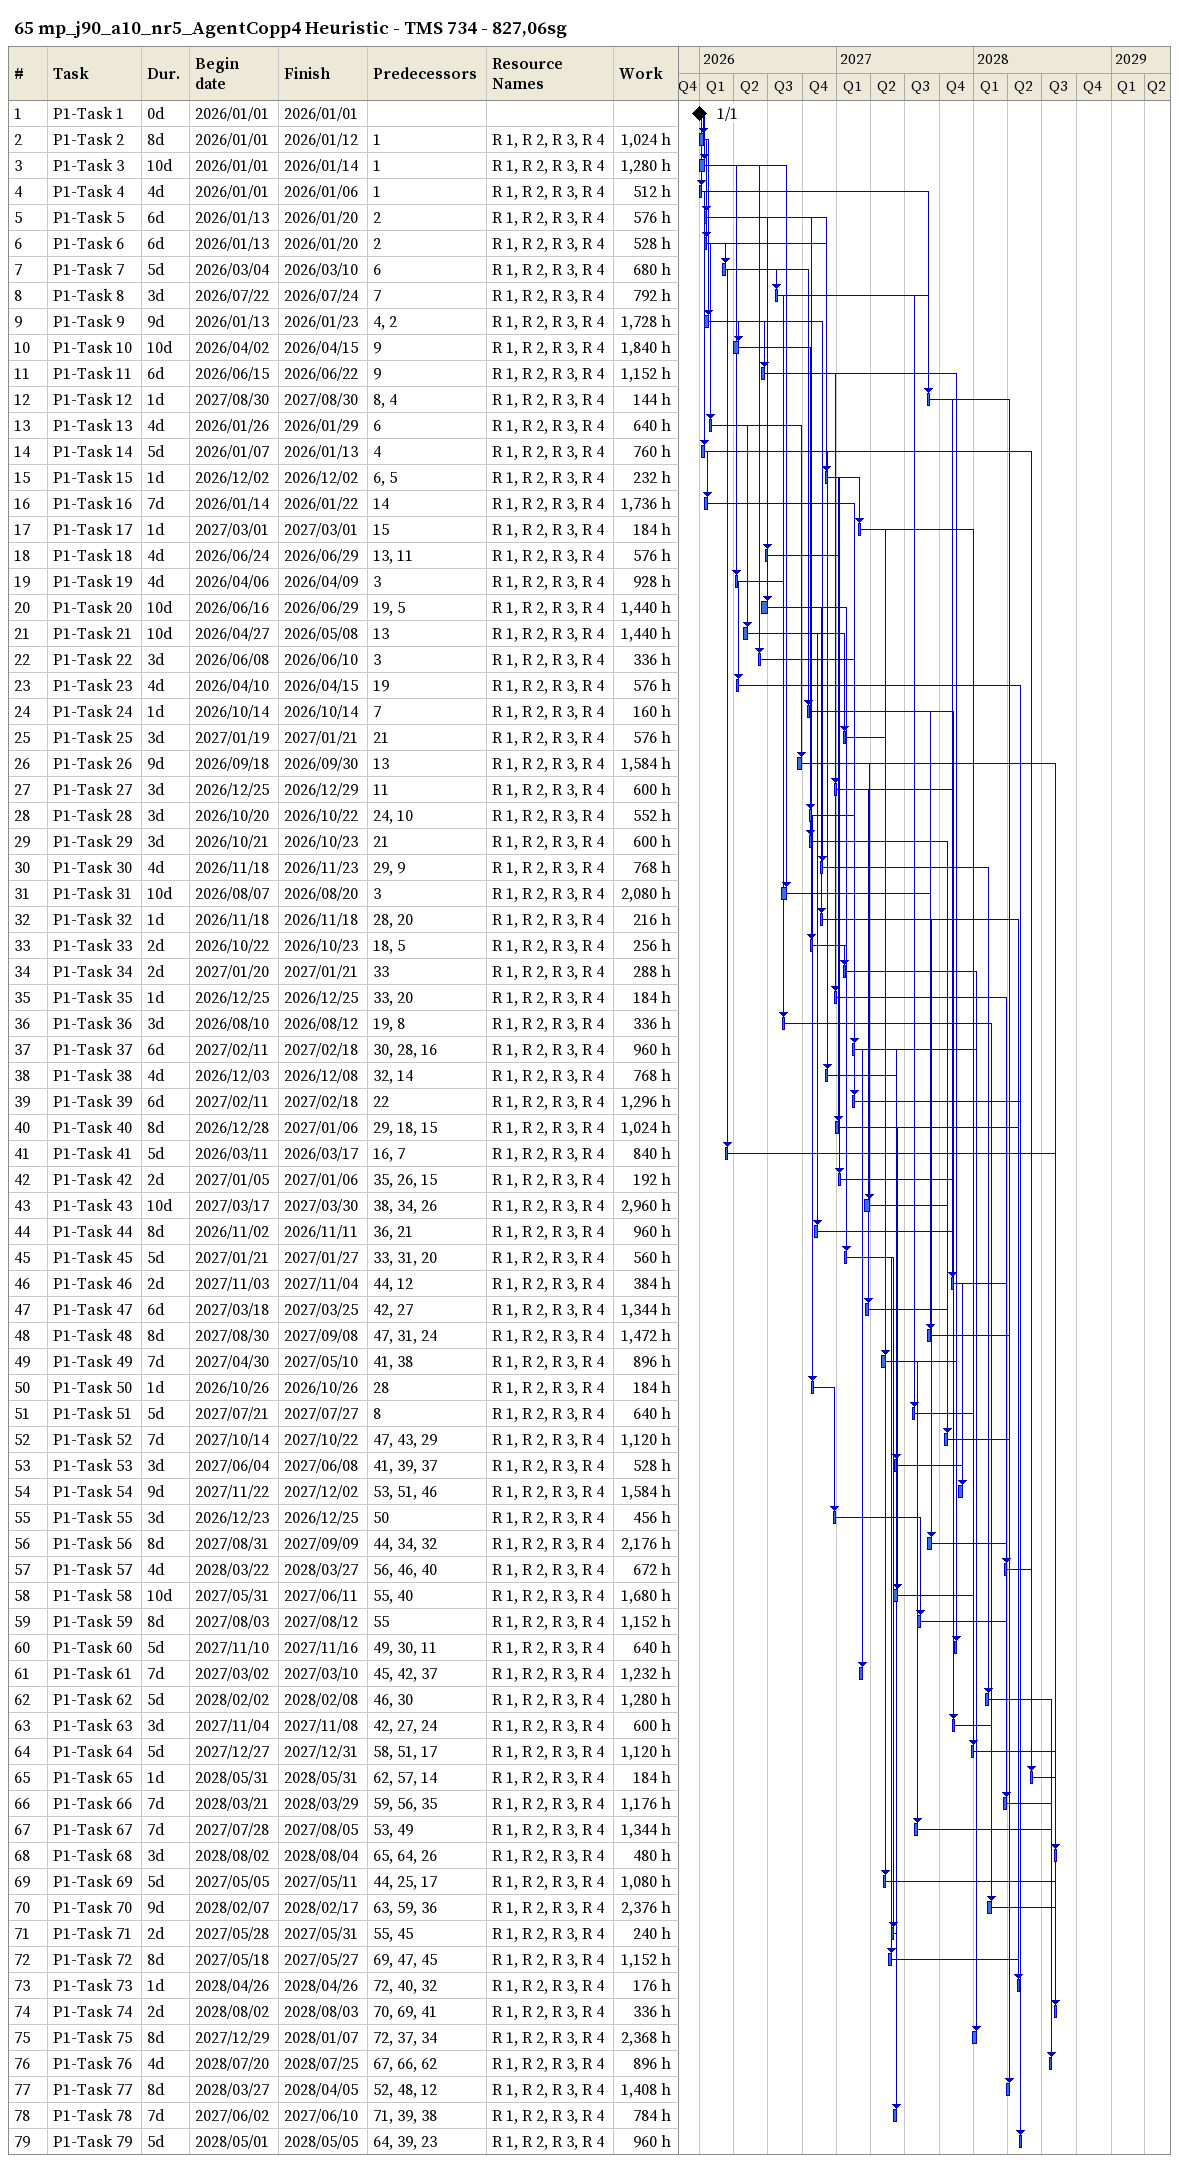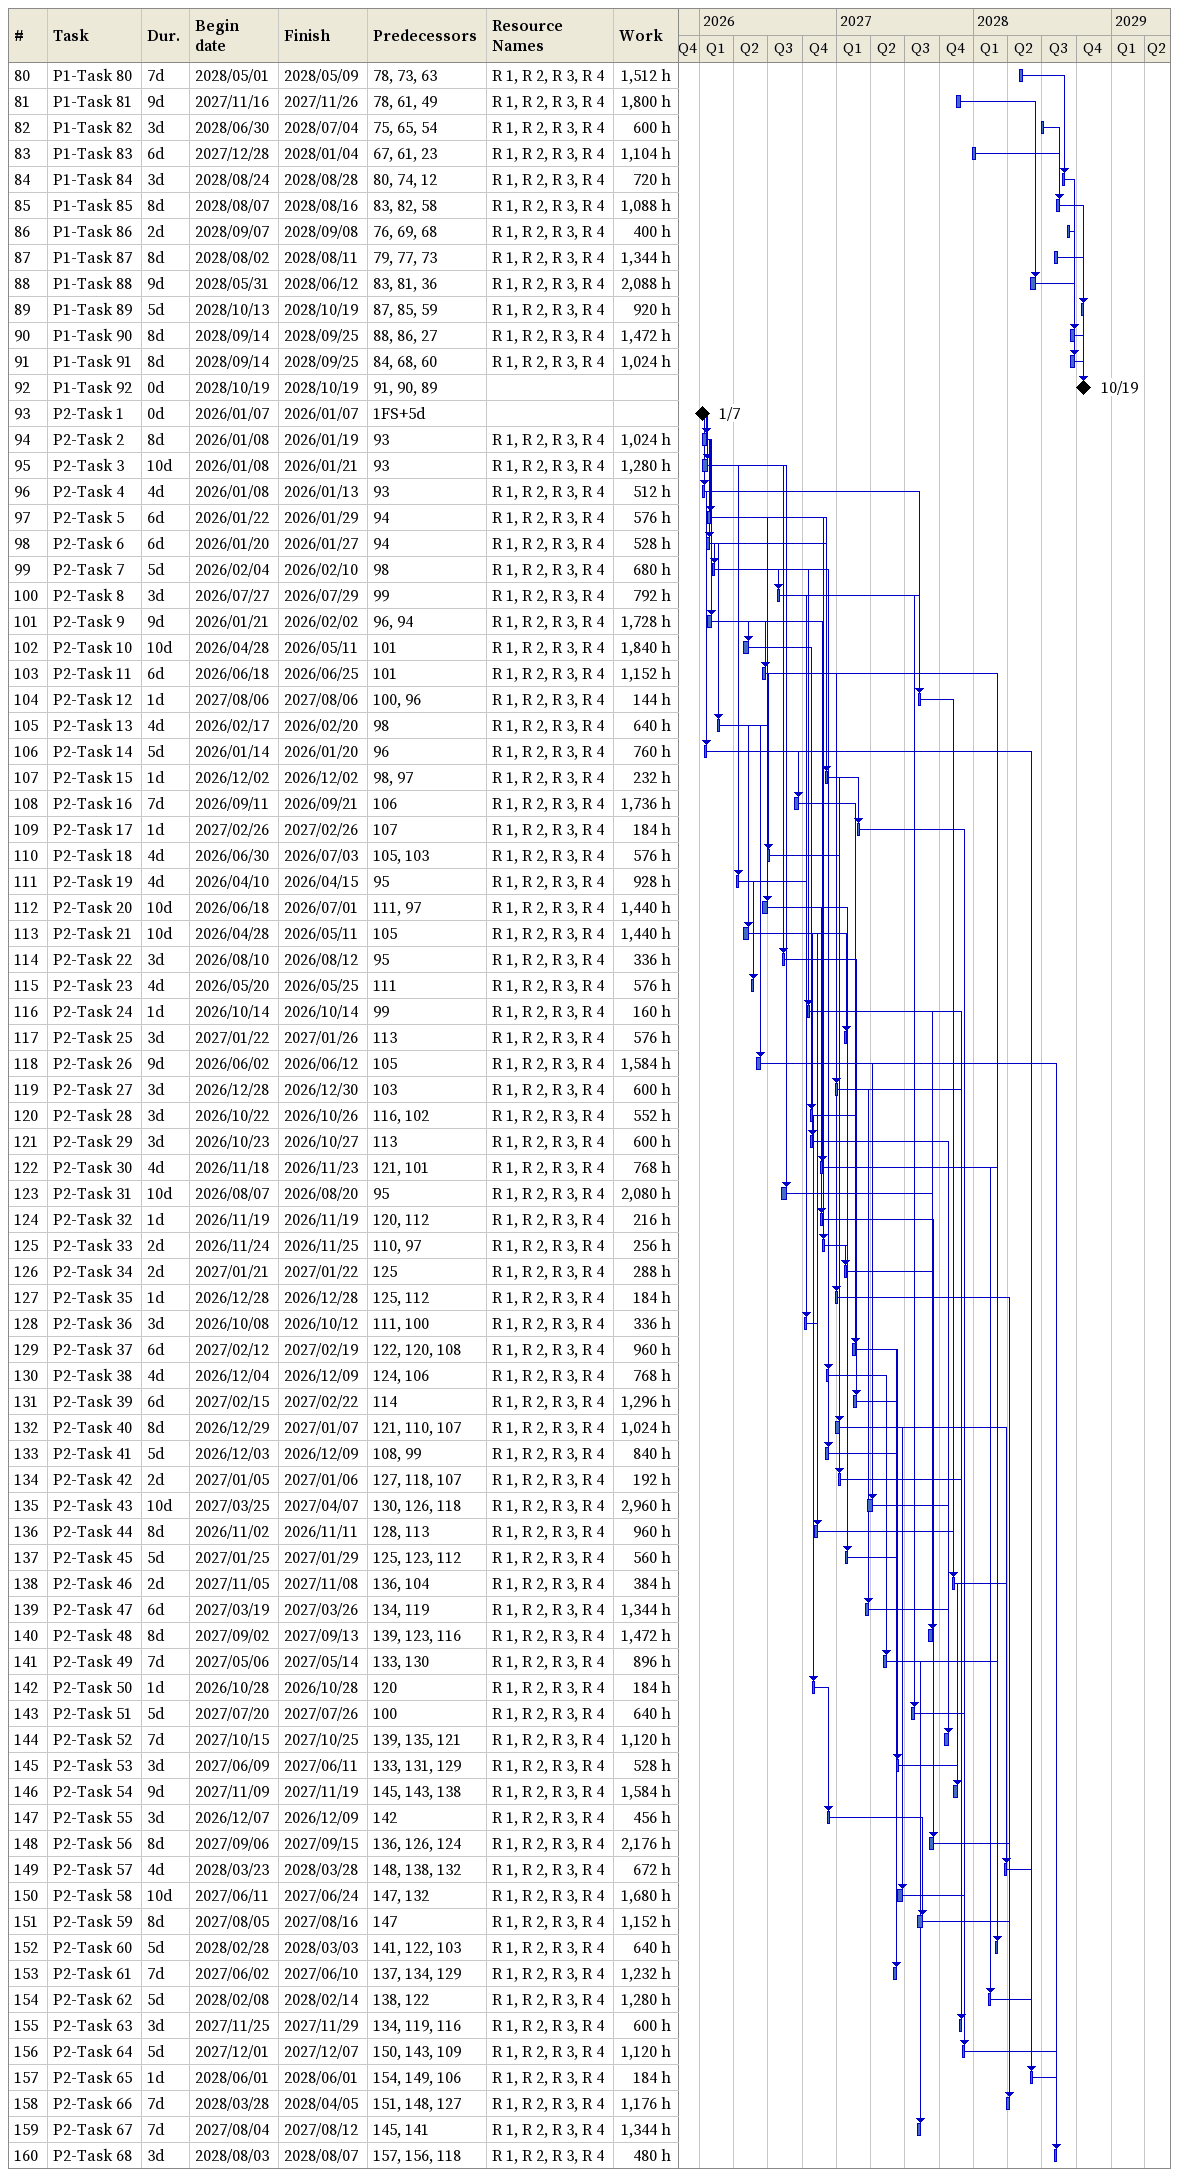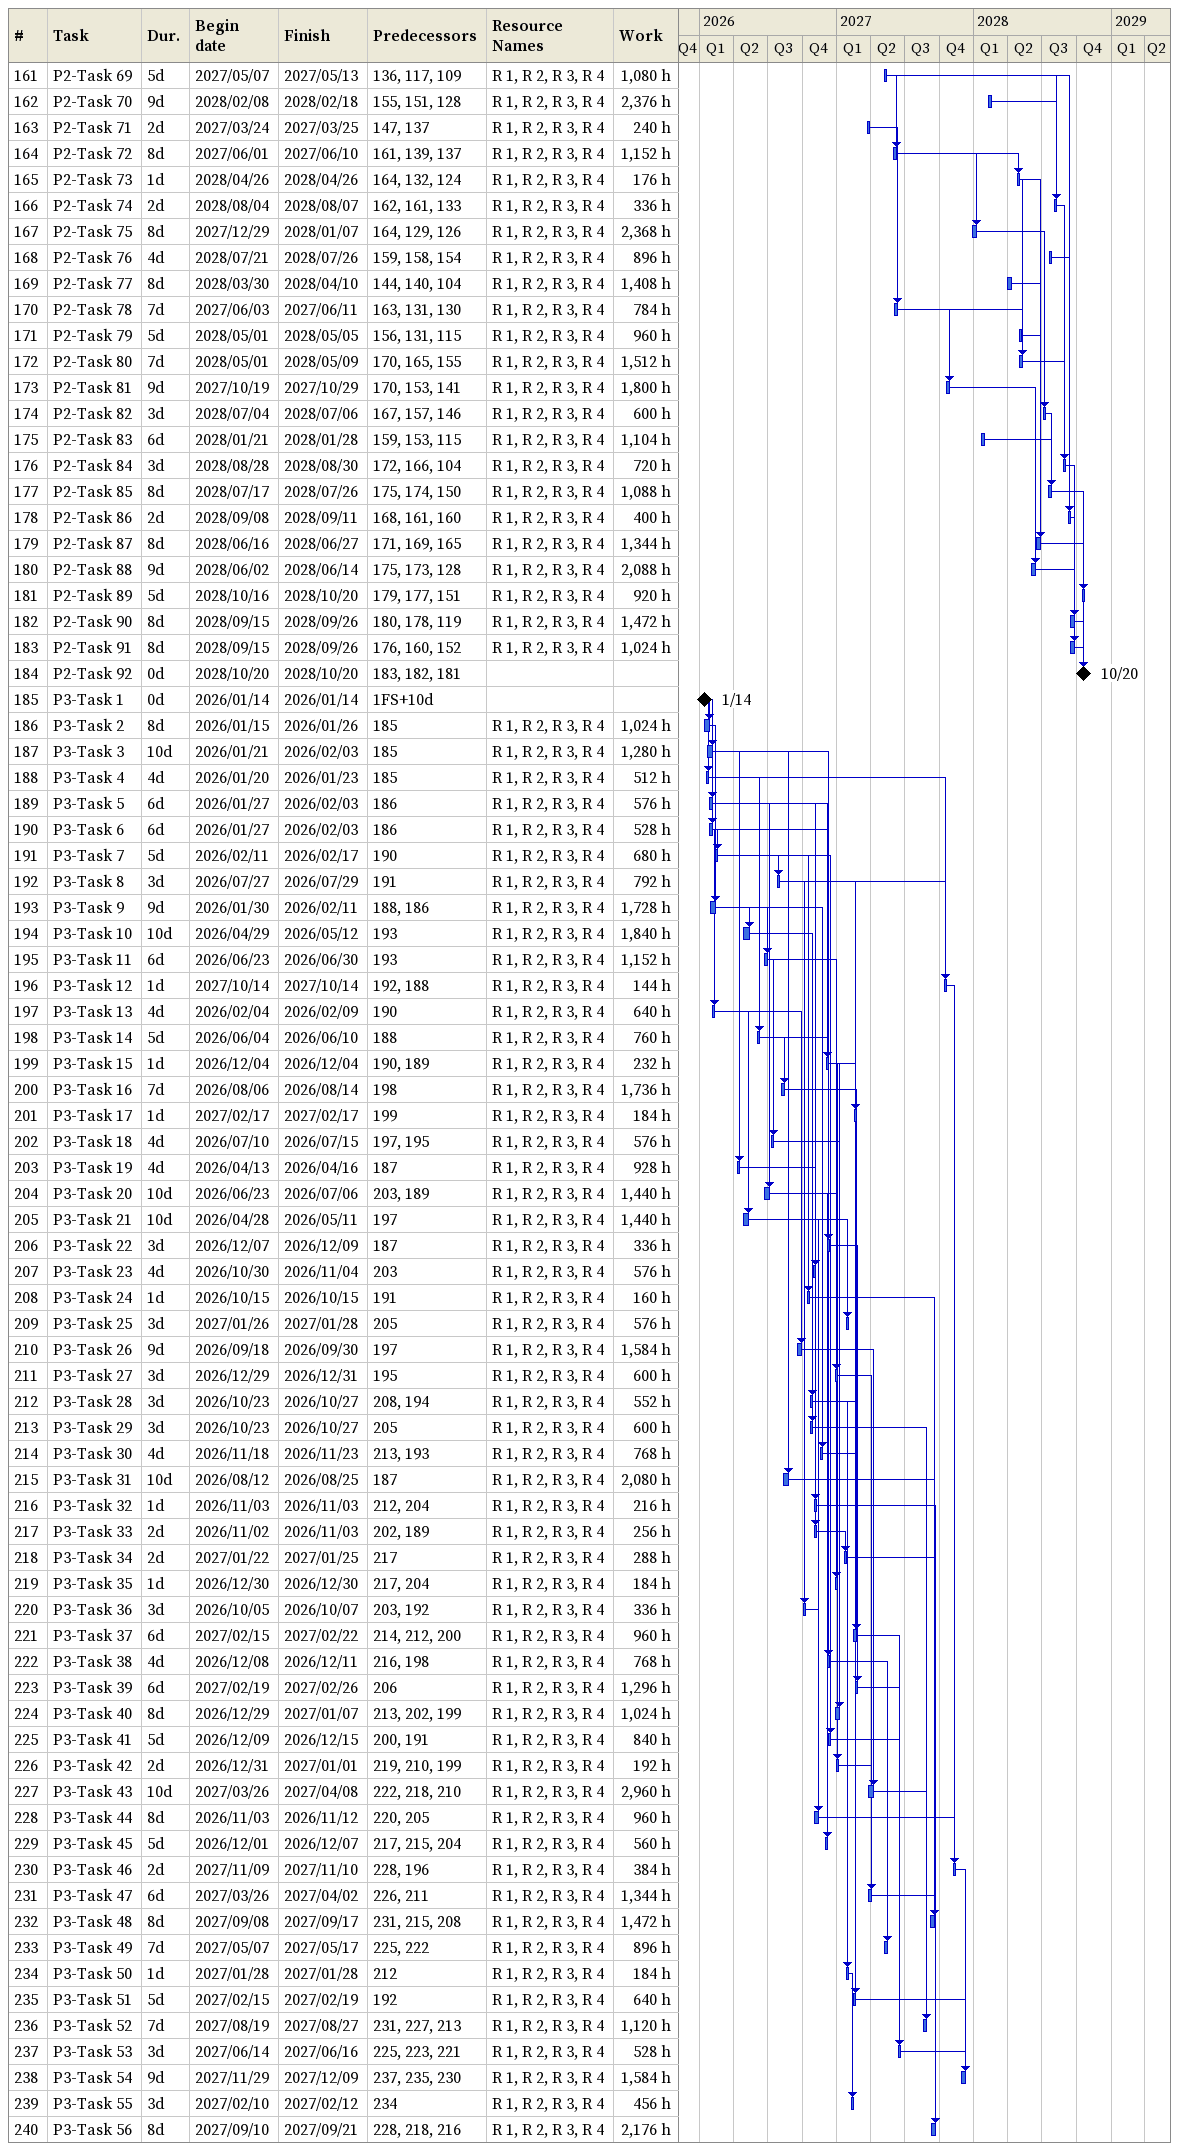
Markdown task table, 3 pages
65 mp_j90_a10_nr5_AgentCopp4 Heuristic - TMS 734 - 827,06sg

| ID | Task | Duration | Start | Finish | Predecessors | Resources | Work (h) |
|---|---|---|---|---|---|---|---|
| 1 | P1-Task 1 | 0d | 2026-01-01 | 2026-01-01 |  |  |  |
| 2 | P1-Task 2 | 8d | 2026-01-01 | 2026-01-12 | 1 | R 1, R 2, R 3, R 4 | 1024 |
| 3 | P1-Task 3 | 10d | 2026-01-01 | 2026-01-14 | 1 | R 1, R 2, R 3, R 4 | 1280 |
| 4 | P1-Task 4 | 4d | 2026-01-01 | 2026-01-06 | 1 | R 1, R 2, R 3, R 4 | 512 |
| 5 | P1-Task 5 | 6d | 2026-01-13 | 2026-01-20 | 2 | R 1, R 2, R 3, R 4 | 576 |
| 6 | P1-Task 6 | 6d | 2026-01-13 | 2026-01-20 | 2 | R 1, R 2, R 3, R 4 | 528 |
| 7 | P1-Task 7 | 5d | 2026-03-04 | 2026-03-10 | 6 | R 1, R 2, R 3, R 4 | 680 |
| 8 | P1-Task 8 | 3d | 2026-07-22 | 2026-07-24 | 7 | R 1, R 2, R 3, R 4 | 792 |
| 9 | P1-Task 9 | 9d | 2026-01-13 | 2026-01-23 | 4, 2 | R 1, R 2, R 3, R 4 | 1728 |
| 10 | P1-Task 10 | 10d | 2026-04-02 | 2026-04-15 | 9 | R 1, R 2, R 3, R 4 | 1840 |
| 11 | P1-Task 11 | 6d | 2026-06-15 | 2026-06-22 | 9 | R 1, R 2, R 3, R 4 | 1152 |
| 12 | P1-Task 12 | 1d | 2027-08-30 | 2027-08-30 | 8, 4 | R 1, R 2, R 3, R 4 | 144 |
| 13 | P1-Task 13 | 4d | 2026-01-26 | 2026-01-29 | 6 | R 1, R 2, R 3, R 4 | 640 |
| 14 | P1-Task 14 | 5d | 2026-01-07 | 2026-01-13 | 4 | R 1, R 2, R 3, R 4 | 760 |
| 15 | P1-Task 15 | 1d | 2026-12-02 | 2026-12-02 | 6, 5 | R 1, R 2, R 3, R 4 | 232 |
| 16 | P1-Task 16 | 7d | 2026-01-14 | 2026-01-22 | 14 | R 1, R 2, R 3, R 4 | 1736 |
| 17 | P1-Task 17 | 1d | 2027-03-01 | 2027-03-01 | 15 | R 1, R 2, R 3, R 4 | 184 |
| 18 | P1-Task 18 | 4d | 2026-06-24 | 2026-06-29 | 13, 11 | R 1, R 2, R 3, R 4 | 576 |
| 19 | P1-Task 19 | 4d | 2026-04-06 | 2026-04-09 | 3 | R 1, R 2, R 3, R 4 | 928 |
| 20 | P1-Task 20 | 10d | 2026-06-16 | 2026-06-29 | 19, 5 | R 1, R 2, R 3, R 4 | 1440 |
| 21 | P1-Task 21 | 10d | 2026-04-27 | 2026-05-08 | 13 | R 1, R 2, R 3, R 4 | 1440 |
| 22 | P1-Task 22 | 3d | 2026-06-08 | 2026-06-10 | 3 | R 1, R 2, R 3, R 4 | 336 |
| 23 | P1-Task 23 | 4d | 2026-04-10 | 2026-04-15 | 19 | R 1, R 2, R 3, R 4 | 576 |
| 24 | P1-Task 24 | 1d | 2026-10-14 | 2026-10-14 | 7 | R 1, R 2, R 3, R 4 | 160 |
| 25 | P1-Task 25 | 3d | 2027-01-19 | 2027-01-21 | 21 | R 1, R 2, R 3, R 4 | 576 |
| 26 | P1-Task 26 | 9d | 2026-09-18 | 2026-09-30 | 13 | R 1, R 2, R 3, R 4 | 1584 |
| 27 | P1-Task 27 | 3d | 2026-12-25 | 2026-12-29 | 11 | R 1, R 2, R 3, R 4 | 600 |
| 28 | P1-Task 28 | 3d | 2026-10-20 | 2026-10-22 | 24, 10 | R 1, R 2, R 3, R 4 | 552 |
| 29 | P1-Task 29 | 3d | 2026-10-21 | 2026-10-23 | 21 | R 1, R 2, R 3, R 4 | 600 |
| 30 | P1-Task 30 | 4d | 2026-11-18 | 2026-11-23 | 29, 9 | R 1, R 2, R 3, R 4 | 768 |
| 31 | P1-Task 31 | 10d | 2026-08-07 | 2026-08-20 | 3 | R 1, R 2, R 3, R 4 | 2080 |
| 32 | P1-Task 32 | 1d | 2026-11-18 | 2026-11-18 | 28, 20 | R 1, R 2, R 3, R 4 | 216 |
| 33 | P1-Task 33 | 2d | 2026-10-22 | 2026-10-23 | 18, 5 | R 1, R 2, R 3, R 4 | 256 |
| 34 | P1-Task 34 | 2d | 2027-01-20 | 2027-01-21 | 33 | R 1, R 2, R 3, R 4 | 288 |
| 35 | P1-Task 35 | 1d | 2026-12-25 | 2026-12-25 | 33, 20 | R 1, R 2, R 3, R 4 | 184 |
| 36 | P1-Task 36 | 3d | 2026-08-10 | 2026-08-12 | 19, 8 | R 1, R 2, R 3, R 4 | 336 |
| 37 | P1-Task 37 | 6d | 2027-02-11 | 2027-02-18 | 30, 28, 16 | R 1, R 2, R 3, R 4 | 960 |
| 38 | P1-Task 38 | 4d | 2026-12-03 | 2026-12-08 | 32, 14 | R 1, R 2, R 3, R 4 | 768 |
| 39 | P1-Task 39 | 6d | 2027-02-11 | 2027-02-18 | 22 | R 1, R 2, R 3, R 4 | 1296 |
| 40 | P1-Task 40 | 8d | 2026-12-28 | 2027-01-06 | 29, 18, 15 | R 1, R 2, R 3, R 4 | 1024 |
| 41 | P1-Task 41 | 5d | 2026-03-11 | 2026-03-17 | 16, 7 | R 1, R 2, R 3, R 4 | 840 |
| 42 | P1-Task 42 | 2d | 2027-01-05 | 2027-01-06 | 35, 26, 15 | R 1, R 2, R 3, R 4 | 192 |
| 43 | P1-Task 43 | 10d | 2027-03-17 | 2027-03-30 | 38, 34, 26 | R 1, R 2, R 3, R 4 | 2960 |
| 44 | P1-Task 44 | 8d | 2026-11-02 | 2026-11-11 | 36, 21 | R 1, R 2, R 3, R 4 | 960 |
| 45 | P1-Task 45 | 5d | 2027-01-21 | 2027-01-27 | 33, 31, 20 | R 1, R 2, R 3, R 4 | 560 |
| 46 | P1-Task 46 | 2d | 2027-11-03 | 2027-11-04 | 44, 12 | R 1, R 2, R 3, R 4 | 384 |
| 47 | P1-Task 47 | 6d | 2027-03-18 | 2027-03-25 | 42, 27 | R 1, R 2, R 3, R 4 | 1344 |
| 48 | P1-Task 48 | 8d | 2027-08-30 | 2027-09-08 | 47, 31, 24 | R 1, R 2, R 3, R 4 | 1472 |
| 49 | P1-Task 49 | 7d | 2027-04-30 | 2027-05-10 | 41, 38 | R 1, R 2, R 3, R 4 | 896 |
| 50 | P1-Task 50 | 1d | 2026-10-26 | 2026-10-26 | 28 | R 1, R 2, R 3, R 4 | 184 |
| 51 | P1-Task 51 | 5d | 2027-07-21 | 2027-07-27 | 8 | R 1, R 2, R 3, R 4 | 640 |
| 52 | P1-Task 52 | 7d | 2027-10-14 | 2027-10-22 | 47, 43, 29 | R 1, R 2, R 3, R 4 | 1120 |
| 53 | P1-Task 53 | 3d | 2027-06-04 | 2027-06-08 | 41, 39, 37 | R 1, R 2, R 3, R 4 | 528 |
| 54 | P1-Task 54 | 9d | 2027-11-22 | 2027-12-02 | 53, 51, 46 | R 1, R 2, R 3, R 4 | 1584 |
| 55 | P1-Task 55 | 3d | 2026-12-23 | 2026-12-25 | 50 | R 1, R 2, R 3, R 4 | 456 |
| 56 | P1-Task 56 | 8d | 2027-08-31 | 2027-09-09 | 44, 34, 32 | R 1, R 2, R 3, R 4 | 2176 |
| 57 | P1-Task 57 | 4d | 2028-03-22 | 2028-03-27 | 56, 46, 40 | R 1, R 2, R 3, R 4 | 672 |
| 58 | P1-Task 58 | 10d | 2027-05-31 | 2027-06-11 | 55, 40 | R 1, R 2, R 3, R 4 | 1680 |
| 59 | P1-Task 59 | 8d | 2027-08-03 | 2027-08-12 | 55 | R 1, R 2, R 3, R 4 | 1152 |
| 60 | P1-Task 60 | 5d | 2027-11-10 | 2027-11-16 | 49, 30, 11 | R 1, R 2, R 3, R 4 | 640 |
| 61 | P1-Task 61 | 7d | 2027-03-02 | 2027-03-10 | 45, 42, 37 | R 1, R 2, R 3, R 4 | 1232 |
| 62 | P1-Task 62 | 5d | 2028-02-02 | 2028-02-08 | 46, 30 | R 1, R 2, R 3, R 4 | 1280 |
| 63 | P1-Task 63 | 3d | 2027-11-04 | 2027-11-08 | 42, 27, 24 | R 1, R 2, R 3, R 4 | 600 |
| 64 | P1-Task 64 | 5d | 2027-12-27 | 2027-12-31 | 58, 51, 17 | R 1, R 2, R 3, R 4 | 1120 |
| 65 | P1-Task 65 | 1d | 2028-05-31 | 2028-05-31 | 62, 57, 14 | R 1, R 2, R 3, R 4 | 184 |
| 66 | P1-Task 66 | 7d | 2028-03-21 | 2028-03-29 | 59, 56, 35 | R 1, R 2, R 3, R 4 | 1176 |
| 67 | P1-Task 67 | 7d | 2027-07-28 | 2027-08-05 | 53, 49 | R 1, R 2, R 3, R 4 | 1344 |
| 68 | P1-Task 68 | 3d | 2028-08-02 | 2028-08-04 | 65, 64, 26 | R 1, R 2, R 3, R 4 | 480 |
| 69 | P1-Task 69 | 5d | 2027-05-05 | 2027-05-11 | 44, 25, 17 | R 1, R 2, R 3, R 4 | 1080 |
| 70 | P1-Task 70 | 9d | 2028-02-07 | 2028-02-17 | 63, 59, 36 | R 1, R 2, R 3, R 4 | 2376 |
| 71 | P1-Task 71 | 2d | 2027-05-28 | 2027-05-31 | 55, 45 | R 1, R 2, R 3, R 4 | 240 |
| 72 | P1-Task 72 | 8d | 2027-05-18 | 2027-05-27 | 69, 47, 45 | R 1, R 2, R 3, R 4 | 1152 |
| 73 | P1-Task 73 | 1d | 2028-04-26 | 2028-04-26 | 72, 40, 32 | R 1, R 2, R 3, R 4 | 176 |
| 74 | P1-Task 74 | 2d | 2028-08-02 | 2028-08-03 | 70, 69, 41 | R 1, R 2, R 3, R 4 | 336 |
| 75 | P1-Task 75 | 8d | 2027-12-29 | 2028-01-07 | 72, 37, 34 | R 1, R 2, R 3, R 4 | 2368 |
| 76 | P1-Task 76 | 4d | 2028-07-20 | 2028-07-25 | 67, 66, 62 | R 1, R 2, R 3, R 4 | 896 |
| 77 | P1-Task 77 | 8d | 2028-03-27 | 2028-04-05 | 52, 48, 12 | R 1, R 2, R 3, R 4 | 1408 |
| 78 | P1-Task 78 | 7d | 2027-06-02 | 2027-06-10 | 71, 39, 38 | R 1, R 2, R 3, R 4 | 784 |
| 79 | P1-Task 79 | 5d | 2028-05-01 | 2028-05-05 | 64, 39, 23 | R 1, R 2, R 3, R 4 | 960 |
| 80 | P1-Task 80 | 7d | 2028-05-01 | 2028-05-09 | 78, 73, 63 | R 1, R 2, R 3, R 4 | 1512 |
| 81 | P1-Task 81 | 9d | 2027-11-16 | 2027-11-26 | 78, 61, 49 | R 1, R 2, R 3, R 4 | 1800 |
| 82 | P1-Task 82 | 3d | 2028-06-30 | 2028-07-04 | 75, 65, 54 | R 1, R 2, R 3, R 4 | 600 |
| 83 | P1-Task 83 | 6d | 2027-12-28 | 2028-01-04 | 67, 61, 23 | R 1, R 2, R 3, R 4 | 1104 |
| 84 | P1-Task 84 | 3d | 2028-08-24 | 2028-08-28 | 80, 74, 12 | R 1, R 2, R 3, R 4 | 720 |
| 85 | P1-Task 85 | 8d | 2028-08-07 | 2028-08-16 | 83, 82, 58 | R 1, R 2, R 3, R 4 | 1088 |
| 86 | P1-Task 86 | 2d | 2028-09-07 | 2028-09-08 | 76, 69, 68 | R 1, R 2, R 3, R 4 | 400 |
| 87 | P1-Task 87 | 8d | 2028-08-02 | 2028-08-11 | 79, 77, 73 | R 1, R 2, R 3, R 4 | 1344 |
| 88 | P1-Task 88 | 9d | 2028-05-31 | 2028-06-12 | 83, 81, 36 | R 1, R 2, R 3, R 4 | 2088 |
| 89 | P1-Task 89 | 5d | 2028-10-13 | 2028-10-19 | 87, 85, 59 | R 1, R 2, R 3, R 4 | 920 |
| 90 | P1-Task 90 | 8d | 2028-09-14 | 2028-09-25 | 88, 86, 27 | R 1, R 2, R 3, R 4 | 1472 |
| 91 | P1-Task 91 | 8d | 2028-09-14 | 2028-09-25 | 84, 68, 60 | R 1, R 2, R 3, R 4 | 1024 |
| 92 | P1-Task 92 | 0d | 2028-10-19 | 2028-10-19 | 91, 90, 89 |  |  |
| 93 | P2-Task 1 | 0d | 2026-01-07 | 2026-01-07 | 1FS+5d |  |  |
| 94 | P2-Task 2 | 8d | 2026-01-08 | 2026-01-19 | 93 | R 1, R 2, R 3, R 4 | 1024 |
| 95 | P2-Task 3 | 10d | 2026-01-08 | 2026-01-21 | 93 | R 1, R 2, R 3, R 4 | 1280 |
| 96 | P2-Task 4 | 4d | 2026-01-08 | 2026-01-13 | 93 | R 1, R 2, R 3, R 4 | 512 |
| 97 | P2-Task 5 | 6d | 2026-01-22 | 2026-01-29 | 94 | R 1, R 2, R 3, R 4 | 576 |
| 98 | P2-Task 6 | 6d | 2026-01-20 | 2026-01-27 | 94 | R 1, R 2, R 3, R 4 | 528 |
| 99 | P2-Task 7 | 5d | 2026-02-04 | 2026-02-10 | 98 | R 1, R 2, R 3, R 4 | 680 |
| 100 | P2-Task 8 | 3d | 2026-07-27 | 2026-07-29 | 99 | R 1, R 2, R 3, R 4 | 792 |
| 101 | P2-Task 9 | 9d | 2026-01-21 | 2026-02-02 | 96, 94 | R 1, R 2, R 3, R 4 | 1728 |
| 102 | P2-Task 10 | 10d | 2026-04-28 | 2026-05-11 | 101 | R 1, R 2, R 3, R 4 | 1840 |
| 103 | P2-Task 11 | 6d | 2026-06-18 | 2026-06-25 | 101 | R 1, R 2, R 3, R 4 | 1152 |
| 104 | P2-Task 12 | 1d | 2027-08-06 | 2027-08-06 | 100, 96 | R 1, R 2, R 3, R 4 | 144 |
| 105 | P2-Task 13 | 4d | 2026-02-17 | 2026-02-20 | 98 | R 1, R 2, R 3, R 4 | 640 |
| 106 | P2-Task 14 | 5d | 2026-01-14 | 2026-01-20 | 96 | R 1, R 2, R 3, R 4 | 760 |
| 107 | P2-Task 15 | 1d | 2026-12-02 | 2026-12-02 | 98, 97 | R 1, R 2, R 3, R 4 | 232 |
| 108 | P2-Task 16 | 7d | 2026-09-11 | 2026-09-21 | 106 | R 1, R 2, R 3, R 4 | 1736 |
| 109 | P2-Task 17 | 1d | 2027-02-26 | 2027-02-26 | 107 | R 1, R 2, R 3, R 4 | 184 |
| 110 | P2-Task 18 | 4d | 2026-06-30 | 2026-07-03 | 105, 103 | R 1, R 2, R 3, R 4 | 576 |
| 111 | P2-Task 19 | 4d | 2026-04-10 | 2026-04-15 | 95 | R 1, R 2, R 3, R 4 | 928 |
| 112 | P2-Task 20 | 10d | 2026-06-18 | 2026-07-01 | 111, 97 | R 1, R 2, R 3, R 4 | 1440 |
| 113 | P2-Task 21 | 10d | 2026-04-28 | 2026-05-11 | 105 | R 1, R 2, R 3, R 4 | 1440 |
| 114 | P2-Task 22 | 3d | 2026-08-10 | 2026-08-12 | 95 | R 1, R 2, R 3, R 4 | 336 |
| 115 | P2-Task 23 | 4d | 2026-05-20 | 2026-05-25 | 111 | R 1, R 2, R 3, R 4 | 576 |
| 116 | P2-Task 24 | 1d | 2026-10-14 | 2026-10-14 | 99 | R 1, R 2, R 3, R 4 | 160 |
| 117 | P2-Task 25 | 3d | 2027-01-22 | 2027-01-26 | 113 | R 1, R 2, R 3, R 4 | 576 |
| 118 | P2-Task 26 | 9d | 2026-06-02 | 2026-06-12 | 105 | R 1, R 2, R 3, R 4 | 1584 |
| 119 | P2-Task 27 | 3d | 2026-12-28 | 2026-12-30 | 103 | R 1, R 2, R 3, R 4 | 600 |
| 120 | P2-Task 28 | 3d | 2026-10-22 | 2026-10-26 | 116, 102 | R 1, R 2, R 3, R 4 | 552 |
| 121 | P2-Task 29 | 3d | 2026-10-23 | 2026-10-27 | 113 | R 1, R 2, R 3, R 4 | 600 |
| 122 | P2-Task 30 | 4d | 2026-11-18 | 2026-11-23 | 121, 101 | R 1, R 2, R 3, R 4 | 768 |
| 123 | P2-Task 31 | 10d | 2026-08-07 | 2026-08-20 | 95 | R 1, R 2, R 3, R 4 | 2080 |
| 124 | P2-Task 32 | 1d | 2026-11-19 | 2026-11-19 | 120, 112 | R 1, R 2, R 3, R 4 | 216 |
| 125 | P2-Task 33 | 2d | 2026-11-24 | 2026-11-25 | 110, 97 | R 1, R 2, R 3, R 4 | 256 |
| 126 | P2-Task 34 | 2d | 2027-01-21 | 2027-01-22 | 125 | R 1, R 2, R 3, R 4 | 288 |
| 127 | P2-Task 35 | 1d | 2026-12-28 | 2026-12-28 | 125, 112 | R 1, R 2, R 3, R 4 | 184 |
| 128 | P2-Task 36 | 3d | 2026-10-08 | 2026-10-12 | 111, 100 | R 1, R 2, R 3, R 4 | 336 |
| 129 | P2-Task 37 | 6d | 2027-02-12 | 2027-02-19 | 122, 120, 108 | R 1, R 2, R 3, R 4 | 960 |
| 130 | P2-Task 38 | 4d | 2026-12-04 | 2026-12-09 | 124, 106 | R 1, R 2, R 3, R 4 | 768 |
| 131 | P2-Task 39 | 6d | 2027-02-15 | 2027-02-22 | 114 | R 1, R 2, R 3, R 4 | 1296 |
| 132 | P2-Task 40 | 8d | 2026-12-29 | 2027-01-07 | 121, 110, 107 | R 1, R 2, R 3, R 4 | 1024 |
| 133 | P2-Task 41 | 5d | 2026-12-03 | 2026-12-09 | 108, 99 | R 1, R 2, R 3, R 4 | 840 |
| 134 | P2-Task 42 | 2d | 2027-01-05 | 2027-01-06 | 127, 118, 107 | R 1, R 2, R 3, R 4 | 192 |
| 135 | P2-Task 43 | 10d | 2027-03-25 | 2027-04-07 | 130, 126, 118 | R 1, R 2, R 3, R 4 | 2960 |
| 136 | P2-Task 44 | 8d | 2026-11-02 | 2026-11-11 | 128, 113 | R 1, R 2, R 3, R 4 | 960 |
| 137 | P2-Task 45 | 5d | 2027-01-25 | 2027-01-29 | 125, 123, 112 | R 1, R 2, R 3, R 4 | 560 |
| 138 | P2-Task 46 | 2d | 2027-11-05 | 2027-11-08 | 136, 104 | R 1, R 2, R 3, R 4 | 384 |
| 139 | P2-Task 47 | 6d | 2027-03-19 | 2027-03-26 | 134, 119 | R 1, R 2, R 3, R 4 | 1344 |
| 140 | P2-Task 48 | 8d | 2027-09-02 | 2027-09-13 | 139, 123, 116 | R 1, R 2, R 3, R 4 | 1472 |
| 141 | P2-Task 49 | 7d | 2027-05-06 | 2027-05-14 | 133, 130 | R 1, R 2, R 3, R 4 | 896 |
| 142 | P2-Task 50 | 1d | 2026-10-28 | 2026-10-28 | 120 | R 1, R 2, R 3, R 4 | 184 |
| 143 | P2-Task 51 | 5d | 2027-07-20 | 2027-07-26 | 100 | R 1, R 2, R 3, R 4 | 640 |
| 144 | P2-Task 52 | 7d | 2027-10-15 | 2027-10-25 | 139, 135, 121 | R 1, R 2, R 3, R 4 | 1120 |
| 145 | P2-Task 53 | 3d | 2027-06-09 | 2027-06-11 | 133, 131, 129 | R 1, R 2, R 3, R 4 | 528 |
| 146 | P2-Task 54 | 9d | 2027-11-09 | 2027-11-19 | 145, 143, 138 | R 1, R 2, R 3, R 4 | 1584 |
| 147 | P2-Task 55 | 3d | 2026-12-07 | 2026-12-09 | 142 | R 1, R 2, R 3, R 4 | 456 |
| 148 | P2-Task 56 | 8d | 2027-09-06 | 2027-09-15 | 136, 126, 124 | R 1, R 2, R 3, R 4 | 2176 |
| 149 | P2-Task 57 | 4d | 2028-03-23 | 2028-03-28 | 148, 138, 132 | R 1, R 2, R 3, R 4 | 672 |
| 150 | P2-Task 58 | 10d | 2027-06-11 | 2027-06-24 | 147, 132 | R 1, R 2, R 3, R 4 | 1680 |
| 151 | P2-Task 59 | 8d | 2027-08-05 | 2027-08-16 | 147 | R 1, R 2, R 3, R 4 | 1152 |
| 152 | P2-Task 60 | 5d | 2028-02-28 | 2028-03-03 | 141, 122, 103 | R 1, R 2, R 3, R 4 | 640 |
| 153 | P2-Task 61 | 7d | 2027-06-02 | 2027-06-10 | 137, 134, 129 | R 1, R 2, R 3, R 4 | 1232 |
| 154 | P2-Task 62 | 5d | 2028-02-08 | 2028-02-14 | 138, 122 | R 1, R 2, R 3, R 4 | 1280 |
| 155 | P2-Task 63 | 3d | 2027-11-25 | 2027-11-29 | 134, 119, 116 | R 1, R 2, R 3, R 4 | 600 |
| 156 | P2-Task 64 | 5d | 2027-12-01 | 2027-12-07 | 150, 143, 109 | R 1, R 2, R 3, R 4 | 1120 |
| 157 | P2-Task 65 | 1d | 2028-06-01 | 2028-06-01 | 154, 149, 106 | R 1, R 2, R 3, R 4 | 184 |
| 158 | P2-Task 66 | 7d | 2028-03-28 | 2028-04-05 | 151, 148, 127 | R 1, R 2, R 3, R 4 | 1176 |
| 159 | P2-Task 67 | 7d | 2027-08-04 | 2027-08-12 | 145, 141 | R 1, R 2, R 3, R 4 | 1344 |
| 160 | P2-Task 68 | 3d | 2028-08-03 | 2028-08-07 | 157, 156, 118 | R 1, R 2, R 3, R 4 | 480 |
| 161 | P2-Task 69 | 5d | 2027-05-07 | 2027-05-13 | 136, 117, 109 | R 1, R 2, R 3, R 4 | 1080 |
| 162 | P2-Task 70 | 9d | 2028-02-08 | 2028-02-18 | 155, 151, 128 | R 1, R 2, R 3, R 4 | 2376 |
| 163 | P2-Task 71 | 2d | 2027-03-24 | 2027-03-25 | 147, 137 | R 1, R 2, R 3, R 4 | 240 |
| 164 | P2-Task 72 | 8d | 2027-06-01 | 2027-06-10 | 161, 139, 137 | R 1, R 2, R 3, R 4 | 1152 |
| 165 | P2-Task 73 | 1d | 2028-04-26 | 2028-04-26 | 164, 132, 124 | R 1, R 2, R 3, R 4 | 176 |
| 166 | P2-Task 74 | 2d | 2028-08-04 | 2028-08-07 | 162, 161, 133 | R 1, R 2, R 3, R 4 | 336 |
| 167 | P2-Task 75 | 8d | 2027-12-29 | 2028-01-07 | 164, 129, 126 | R 1, R 2, R 3, R 4 | 2368 |
| 168 | P2-Task 76 | 4d | 2028-07-21 | 2028-07-26 | 159, 158, 154 | R 1, R 2, R 3, R 4 | 896 |
| 169 | P2-Task 77 | 8d | 2028-03-30 | 2028-04-10 | 144, 140, 104 | R 1, R 2, R 3, R 4 | 1408 |
| 170 | P2-Task 78 | 7d | 2027-06-03 | 2027-06-11 | 163, 131, 130 | R 1, R 2, R 3, R 4 | 784 |
| 171 | P2-Task 79 | 5d | 2028-05-01 | 2028-05-05 | 156, 131, 115 | R 1, R 2, R 3, R 4 | 960 |
| 172 | P2-Task 80 | 7d | 2028-05-01 | 2028-05-09 | 170, 165, 155 | R 1, R 2, R 3, R 4 | 1512 |
| 173 | P2-Task 81 | 9d | 2027-10-19 | 2027-10-29 | 170, 153, 141 | R 1, R 2, R 3, R 4 | 1800 |
| 174 | P2-Task 82 | 3d | 2028-07-04 | 2028-07-06 | 167, 157, 146 | R 1, R 2, R 3, R 4 | 600 |
| 175 | P2-Task 83 | 6d | 2028-01-21 | 2028-01-28 | 159, 153, 115 | R 1, R 2, R 3, R 4 | 1104 |
| 176 | P2-Task 84 | 3d | 2028-08-28 | 2028-08-30 | 172, 166, 104 | R 1, R 2, R 3, R 4 | 720 |
| 177 | P2-Task 85 | 8d | 2028-07-17 | 2028-07-26 | 175, 174, 150 | R 1, R 2, R 3, R 4 | 1088 |
| 178 | P2-Task 86 | 2d | 2028-09-08 | 2028-09-11 | 168, 161, 160 | R 1, R 2, R 3, R 4 | 400 |
| 179 | P2-Task 87 | 8d | 2028-06-16 | 2028-06-27 | 171, 169, 165 | R 1, R 2, R 3, R 4 | 1344 |
| 180 | P2-Task 88 | 9d | 2028-06-02 | 2028-06-14 | 175, 173, 128 | R 1, R 2, R 3, R 4 | 2088 |
| 181 | P2-Task 89 | 5d | 2028-10-16 | 2028-10-20 | 179, 177, 151 | R 1, R 2, R 3, R 4 | 920 |
| 182 | P2-Task 90 | 8d | 2028-09-15 | 2028-09-26 | 180, 178, 119 | R 1, R 2, R 3, R 4 | 1472 |
| 183 | P2-Task 91 | 8d | 2028-09-15 | 2028-09-26 | 176, 160, 152 | R 1, R 2, R 3, R 4 | 1024 |
| 184 | P2-Task 92 | 0d | 2028-10-20 | 2028-10-20 | 183, 182, 181 |  |  |
| 185 | P3-Task 1 | 0d | 2026-01-14 | 2026-01-14 | 1FS+10d |  |  |
| 186 | P3-Task 2 | 8d | 2026-01-15 | 2026-01-26 | 185 | R 1, R 2, R 3, R 4 | 1024 |
| 187 | P3-Task 3 | 10d | 2026-01-21 | 2026-02-03 | 185 | R 1, R 2, R 3, R 4 | 1280 |
| 188 | P3-Task 4 | 4d | 2026-01-20 | 2026-01-23 | 185 | R 1, R 2, R 3, R 4 | 512 |
| 189 | P3-Task 5 | 6d | 2026-01-27 | 2026-02-03 | 186 | R 1, R 2, R 3, R 4 | 576 |
| 190 | P3-Task 6 | 6d | 2026-01-27 | 2026-02-03 | 186 | R 1, R 2, R 3, R 4 | 528 |
| 191 | P3-Task 7 | 5d | 2026-02-11 | 2026-02-17 | 190 | R 1, R 2, R 3, R 4 | 680 |
| 192 | P3-Task 8 | 3d | 2026-07-27 | 2026-07-29 | 191 | R 1, R 2, R 3, R 4 | 792 |
| 193 | P3-Task 9 | 9d | 2026-01-30 | 2026-02-11 | 188, 186 | R 1, R 2, R 3, R 4 | 1728 |
| 194 | P3-Task 10 | 10d | 2026-04-29 | 2026-05-12 | 193 | R 1, R 2, R 3, R 4 | 1840 |
| 195 | P3-Task 11 | 6d | 2026-06-23 | 2026-06-30 | 193 | R 1, R 2, R 3, R 4 | 1152 |
| 196 | P3-Task 12 | 1d | 2027-10-14 | 2027-10-14 | 192, 188 | R 1, R 2, R 3, R 4 | 144 |
| 197 | P3-Task 13 | 4d | 2026-02-04 | 2026-02-09 | 190 | R 1, R 2, R 3, R 4 | 640 |
| 198 | P3-Task 14 | 5d | 2026-06-04 | 2026-06-10 | 188 | R 1, R 2, R 3, R 4 | 760 |
| 199 | P3-Task 15 | 1d | 2026-12-04 | 2026-12-04 | 190, 189 | R 1, R 2, R 3, R 4 | 232 |
| 200 | P3-Task 16 | 7d | 2026-08-06 | 2026-08-14 | 198 | R 1, R 2, R 3, R 4 | 1736 |
| 201 | P3-Task 17 | 1d | 2027-02-17 | 2027-02-17 | 199 | R 1, R 2, R 3, R 4 | 184 |
| 202 | P3-Task 18 | 4d | 2026-07-10 | 2026-07-15 | 197, 195 | R 1, R 2, R 3, R 4 | 576 |
| 203 | P3-Task 19 | 4d | 2026-04-13 | 2026-04-16 | 187 | R 1, R 2, R 3, R 4 | 928 |
| 204 | P3-Task 20 | 10d | 2026-06-23 | 2026-07-06 | 203, 189 | R 1, R 2, R 3, R 4 | 1440 |
| 205 | P3-Task 21 | 10d | 2026-04-28 | 2026-05-11 | 197 | R 1, R 2, R 3, R 4 | 1440 |
| 206 | P3-Task 22 | 3d | 2026-12-07 | 2026-12-09 | 187 | R 1, R 2, R 3, R 4 | 336 |
| 207 | P3-Task 23 | 4d | 2026-10-30 | 2026-11-04 | 203 | R 1, R 2, R 3, R 4 | 576 |
| 208 | P3-Task 24 | 1d | 2026-10-15 | 2026-10-15 | 191 | R 1, R 2, R 3, R 4 | 160 |
| 209 | P3-Task 25 | 3d | 2027-01-26 | 2027-01-28 | 205 | R 1, R 2, R 3, R 4 | 576 |
| 210 | P3-Task 26 | 9d | 2026-09-18 | 2026-09-30 | 197 | R 1, R 2, R 3, R 4 | 1584 |
| 211 | P3-Task 27 | 3d | 2026-12-29 | 2026-12-31 | 195 | R 1, R 2, R 3, R 4 | 600 |
| 212 | P3-Task 28 | 3d | 2026-10-23 | 2026-10-27 | 208, 194 | R 1, R 2, R 3, R 4 | 552 |
| 213 | P3-Task 29 | 3d | 2026-10-23 | 2026-10-27 | 205 | R 1, R 2, R 3, R 4 | 600 |
| 214 | P3-Task 30 | 4d | 2026-11-18 | 2026-11-23 | 213, 193 | R 1, R 2, R 3, R 4 | 768 |
| 215 | P3-Task 31 | 10d | 2026-08-12 | 2026-08-25 | 187 | R 1, R 2, R 3, R 4 | 2080 |
| 216 | P3-Task 32 | 1d | 2026-11-03 | 2026-11-03 | 212, 204 | R 1, R 2, R 3, R 4 | 216 |
| 217 | P3-Task 33 | 2d | 2026-11-02 | 2026-11-03 | 202, 189 | R 1, R 2, R 3, R 4 | 256 |
| 218 | P3-Task 34 | 2d | 2027-01-22 | 2027-01-25 | 217 | R 1, R 2, R 3, R 4 | 288 |
| 219 | P3-Task 35 | 1d | 2026-12-30 | 2026-12-30 | 217, 204 | R 1, R 2, R 3, R 4 | 184 |
| 220 | P3-Task 36 | 3d | 2026-10-05 | 2026-10-07 | 203, 192 | R 1, R 2, R 3, R 4 | 336 |
| 221 | P3-Task 37 | 6d | 2027-02-15 | 2027-02-22 | 214, 212, 200 | R 1, R 2, R 3, R 4 | 960 |
| 222 | P3-Task 38 | 4d | 2026-12-08 | 2026-12-11 | 216, 198 | R 1, R 2, R 3, R 4 | 768 |
| 223 | P3-Task 39 | 6d | 2027-02-19 | 2027-02-26 | 206 | R 1, R 2, R 3, R 4 | 1296 |
| 224 | P3-Task 40 | 8d | 2026-12-29 | 2027-01-07 | 213, 202, 199 | R 1, R 2, R 3, R 4 | 1024 |
| 225 | P3-Task 41 | 5d | 2026-12-09 | 2026-12-15 | 200, 191 | R 1, R 2, R 3, R 4 | 840 |
| 226 | P3-Task 42 | 2d | 2026-12-31 | 2027-01-01 | 219, 210, 199 | R 1, R 2, R 3, R 4 | 192 |
| 227 | P3-Task 43 | 10d | 2027-03-26 | 2027-04-08 | 222, 218, 210 | R 1, R 2, R 3, R 4 | 2960 |
| 228 | P3-Task 44 | 8d | 2026-11-03 | 2026-11-12 | 220, 205 | R 1, R 2, R 3, R 4 | 960 |
| 229 | P3-Task 45 | 5d | 2026-12-01 | 2026-12-07 | 217, 215, 204 | R 1, R 2, R 3, R 4 | 560 |
| 230 | P3-Task 46 | 2d | 2027-11-09 | 2027-11-10 | 228, 196 | R 1, R 2, R 3, R 4 | 384 |
| 231 | P3-Task 47 | 6d | 2027-03-26 | 2027-04-02 | 226, 211 | R 1, R 2, R 3, R 4 | 1344 |
| 232 | P3-Task 48 | 8d | 2027-09-08 | 2027-09-17 | 231, 215, 208 | R 1, R 2, R 3, R 4 | 1472 |
| 233 | P3-Task 49 | 7d | 2027-05-07 | 2027-05-17 | 225, 222 | R 1, R 2, R 3, R 4 | 896 |
| 234 | P3-Task 50 | 1d | 2027-01-28 | 2027-01-28 | 212 | R 1, R 2, R 3, R 4 | 184 |
| 235 | P3-Task 51 | 5d | 2027-02-15 | 2027-02-19 | 192 | R 1, R 2, R 3, R 4 | 640 |
| 236 | P3-Task 52 | 7d | 2027-08-19 | 2027-08-27 | 231, 227, 213 | R 1, R 2, R 3, R 4 | 1120 |
| 237 | P3-Task 53 | 3d | 2027-06-14 | 2027-06-16 | 225, 223, 221 | R 1, R 2, R 3, R 4 | 528 |
| 238 | P3-Task 54 | 9d | 2027-11-29 | 2027-12-09 | 237, 235, 230 | R 1, R 2, R 3, R 4 | 1584 |
| 239 | P3-Task 55 | 3d | 2027-02-10 | 2027-02-12 | 234 | R 1, R 2, R 3, R 4 | 456 |
| 240 | P3-Task 56 | 8d | 2027-09-10 | 2027-09-21 | 228, 218, 216 | R 1, R 2, R 3, R 4 | 2176 |
